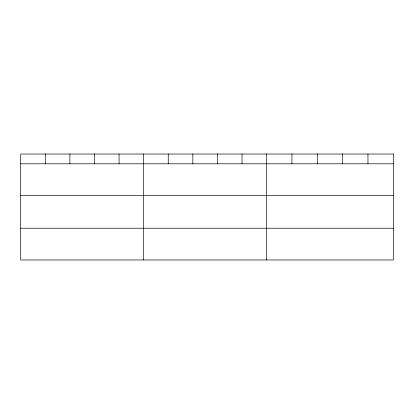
<?xml version="1.0" encoding="UTF-8"?>
<svg xmlns="http://www.w3.org/2000/svg" width="414" height="414" viewBox="0 0 414 414"><rect width="100%" height="100%" fill="white"/><g stroke="black" fill="none" stroke-linecap="round" stroke-linejoin="round"><path stroke-width="0.62" d="M20.7 163.799L393.3 163.799M20.7 195.537L393.3 195.537M20.7 228.233L393.3 228.233M367.963 154.029L367.963 163.799M342.626 154.029L342.626 163.799M317.29 154.029L317.29 163.799M291.953 154.029L291.953 163.799M266.616 154.029L266.616 259.971M242.024 154.029L242.024 163.799M217.433 154.029L217.433 163.799M192.841 154.029L192.841 163.799M168.25 154.029L168.25 163.799M143.658 154.029L143.658 259.971M119.066 154.029L119.066 163.799M94.475 154.029L94.475 163.799M69.883 154.029L69.883 163.799M45.292 154.029L45.292 163.799M393.3 154.029L20.7 154.029L20.7 259.971L393.3 259.971L393.3 154.029"/></g></svg>
